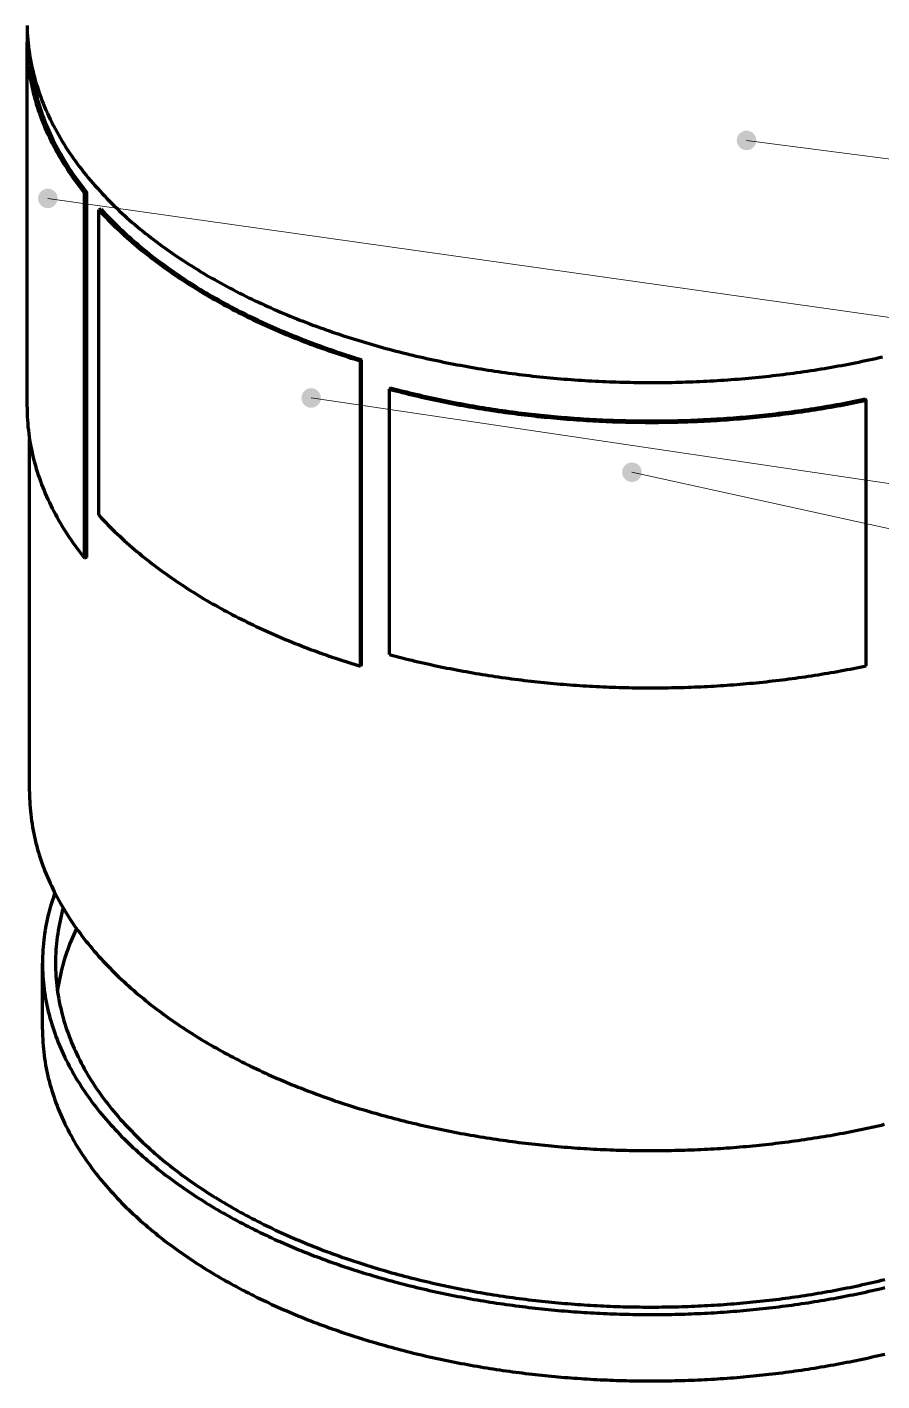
# Model space of a CAD drawing. Header units: millimetres. Extents: x 0 to 594, y 0 to 420.
# Drawn here: x 205.3 to 257.9, y 50.2 to 133.5 of the extents above; entities that cross this region are included whole.
import ezdxf

# ---------------------------------------------------------------- set-up
doc = ezdxf.new("R2010")
doc.units = ezdxf.units.MM
doc.layers.add('01-VISIBLE', color=7, linetype='CONTINUOUS', lineweight=70)
doc.layers.add('08-FINA', color=5, linetype='CONTINUOUS', lineweight=18)

msp = doc.modelspace()

# ---------------------------------------------------------------- hatches: boundary and pattern name
at = {"layer": '08-FINA'}
h = msp.add_hatch(color=7, dxfattribs=at)
h.dxf.hatch_style = 1
edge = h.paths.add_edge_path()
edge.add_arc((249.526, 126.516), 0.6, 0, 360)
h = msp.add_hatch(color=7, dxfattribs=at)
h.dxf.hatch_style = 1
edge = h.paths.add_edge_path()
edge.add_arc((206.535, 122.949), 0.6, 0, 360)
h = msp.add_hatch(color=7, dxfattribs=at)
h.dxf.hatch_style = 1
edge = h.paths.add_edge_path()
edge.add_arc((222.737, 110.672), 0.6, 0, 360)
h = msp.add_hatch(color=7, dxfattribs=at)
h.dxf.hatch_style = 1
edge = h.paths.add_edge_path()
edge.add_arc((242.473, 106.108), 0.6, 0, 360)

# ---------------------------------------------------------------- linework, layer by layer
at = {"layer": '01-VISIBLE'}
for p, q in [((205.259, 110.115), (205.259, 132.569)), ((208.93, 123.313), (208.794, 123.277)), ((208.794, 100.823), (208.794, 123.277)), ((208.93, 100.86), (208.93, 123.313)), ((209.815, 122.278), (209.683, 122.238)), ((209.683, 103.458), (209.683, 122.238)), ((225.835, 113.029), (225.765, 112.952)), ((225.765, 94.173), (225.765, 112.952)), ((225.835, 94.25), (225.835, 113.029)), ((227.628, 111.293), (227.565, 111.215)), ((227.565, 94.885), (227.565, 111.215)), ((256.841, 110.613), (256.893, 110.532)), ((256.893, 94.202), (256.893, 110.532)), ((205.409, 86.465), (205.409, 108.157)), ((208.93, 100.86), (208.794, 100.823)), ((225.835, 94.25), (225.765, 94.173)), ((206.209, 71.834), (206.209, 75.917))]:
    msp.add_line(p, q, dxfattribs=at)
for points in [[(205.261, 133.579), (205.266, 133.365), (205.275, 133.151), (205.287, 132.937), (205.304, 132.723), (205.323, 132.51), (205.346, 132.297), (205.373, 132.084), (205.403, 131.872), (205.437, 131.66), (205.474, 131.449), (205.515, 131.239), (205.558, 131.029), (205.606, 130.82), (205.656, 130.612), (205.71, 130.405), (205.767, 130.198), (205.827, 129.992), (205.891, 129.788), (205.957, 129.584), (206.027, 129.381), (206.099, 129.18), (206.175, 128.979), (206.254, 128.78), (206.335, 128.582), (206.419, 128.385), (206.506, 128.189), (206.596, 127.994), (206.688, 127.801), (206.783, 127.609), (206.881, 127.418), (206.981, 127.229), (207.083, 127.04), (207.189, 126.854), (207.296, 126.668), (207.406, 126.484), (207.518, 126.302), (207.632, 126.12), (207.748, 125.94), (207.867, 125.762), (207.988, 125.585), (208.111, 125.409), (208.235, 125.235), (208.362, 125.062), (208.491, 124.891), (208.621, 124.721), (208.754, 124.552), (208.888, 124.385), (209.024, 124.22), (209.161, 124.055), (209.301, 123.893), (209.442, 123.731), (209.584, 123.571), (209.728, 123.413), (209.874, 123.256), (210.021, 123.1), (210.17, 122.945), (210.32, 122.792), (210.471, 122.641), (210.624, 122.491), (210.778, 122.342), (210.934, 122.194), (211.09, 122.048), (211.248, 121.903), (211.407, 121.76), (211.568, 121.618), (211.729, 121.477), (211.892, 121.338), (212.056, 121.199), (212.221, 121.063), (212.387, 120.927), (212.554, 120.793), (212.722, 120.66), (212.891, 120.528), (213.061, 120.398), (213.232, 120.269), (213.404, 120.141), (213.576, 120.014), (213.75, 119.888), (213.925, 119.764), (214.1, 119.641), (214.276, 119.519), (214.454, 119.399), (214.631, 119.279), (214.81, 119.161), (214.99, 119.044), (215.17, 118.928), (215.351, 118.813), (215.532, 118.7), (215.715, 118.587), (215.898, 118.476), (216.082, 118.365), (216.266, 118.256), (216.451, 118.148), (216.637, 118.041), (216.823, 117.936), (217.01, 117.831), (217.198, 117.727), (217.386, 117.625), (217.574, 117.523), (217.764, 117.423), (217.954, 117.323), (218.144, 117.225), (218.335, 117.127), (218.526, 117.031), (218.718, 116.936), (218.911, 116.842), (219.104, 116.748), (219.297, 116.656), (219.491, 116.565), (219.685, 116.475), (219.88, 116.385), (220.075, 116.297), (220.271, 116.21), (220.467, 116.123), (220.663, 116.038), (220.86, 115.953), (221.058, 115.87), (221.255, 115.787), (221.454, 115.706), (221.652, 115.625), (221.851, 115.545), (222.05, 115.466), (222.25, 115.388), (222.45, 115.311), (222.65, 115.235), (222.851, 115.16), (223.052, 115.086), (223.253, 115.012), (223.455, 114.94), (223.657, 114.868), (223.859, 114.797), (224.061, 114.728), (224.264, 114.659), (224.467, 114.59), (224.671, 114.523), (224.875, 114.457), (225.079, 114.391), (225.283, 114.326), (225.487, 114.262), (225.692, 114.199), (225.897, 114.137), (226.103, 114.076), (226.308, 114.015), (226.514, 113.956), (226.72, 113.897), (226.926, 113.839), (227.133, 113.781), (227.339, 113.725), (227.546, 113.669), (227.753, 113.614), (227.961, 113.56), (228.168, 113.507), (228.376, 113.455), (228.584, 113.403), (228.792, 113.352), (229.001, 113.302), (229.209, 113.253), (229.418, 113.204), (229.627, 113.156), (229.836, 113.109), (230.045, 113.063), (230.254, 113.018), (230.464, 112.973), (230.674, 112.929), (230.884, 112.886), (231.094, 112.844), (231.304, 112.802), (231.514, 112.761), (231.725, 112.721), (231.935, 112.682), (232.146, 112.643), (232.357, 112.605), (232.568, 112.568), (232.779, 112.532), (232.991, 112.496), (233.202, 112.461), (233.413, 112.427), (233.625, 112.393), (233.837, 112.361), (234.049, 112.329), (234.261, 112.297), (234.473, 112.267), (234.685, 112.237), (234.897, 112.208), (235.11, 112.179), (235.322, 112.152), (235.535, 112.125), (235.748, 112.099), (235.96, 112.073), (236.173, 112.048), (236.386, 112.024), (236.599, 112.001), (236.812, 111.978), (237.025, 111.956), (237.239, 111.935), (237.452, 111.915), (237.665, 111.895), (237.879, 111.876), (238.092, 111.857), (238.306, 111.84), (238.519, 111.823), (238.733, 111.806), (238.947, 111.791), (239.16, 111.776), (239.374, 111.762), (239.588, 111.748), (239.802, 111.735), (240.016, 111.723), (240.23, 111.712), (240.444, 111.701), (240.658, 111.691), (240.872, 111.682), (241.086, 111.673), (241.3, 111.665), (241.514, 111.658), (241.729, 111.651), (241.943, 111.645), (242.157, 111.64), (242.371, 111.636), (242.585, 111.632), (242.8, 111.629), (243.014, 111.626), (243.228, 111.624), (243.443, 111.623), (243.657, 111.623), (243.871, 111.623), (244.085, 111.624), (244.3, 111.626), (244.514, 111.629), (244.728, 111.632), (244.942, 111.635), (245.157, 111.64), (245.371, 111.645), (245.585, 111.651), (245.799, 111.658), (246.013, 111.665), (246.228, 111.673), (246.442, 111.681), (246.656, 111.691), (246.87, 111.701), (247.084, 111.711), (247.298, 111.723), (247.512, 111.735), (247.726, 111.748), (247.939, 111.761), (248.153, 111.775), (248.367, 111.79), (248.581, 111.806), (248.794, 111.822), (249.008, 111.839), (249.222, 111.857), (249.435, 111.875), (249.648, 111.894), (249.862, 111.914), (250.075, 111.935), (250.288, 111.956), (250.502, 111.978), (250.715, 112.001), (250.928, 112.024), (251.141, 112.048), (251.353, 112.073), (251.566, 112.098), (251.779, 112.124), (251.991, 112.151), (252.204, 112.179), (252.416, 112.207), (252.629, 112.236), (252.841, 112.266), (253.053, 112.297), (253.265, 112.328), (253.477, 112.36), (253.689, 112.393), (253.9, 112.426), (254.112, 112.46), (254.323, 112.495), (254.534, 112.531), (254.746, 112.567), (254.957, 112.604), (255.168, 112.642), (255.378, 112.681), (255.589, 112.72), (255.799, 112.76), (256.01, 112.801), (256.22, 112.843), (256.43, 112.885), (256.64, 112.928), (256.85, 112.972), (257.059, 113.017), (257.269, 113.062), (257.478, 113.108), (257.687, 113.155), (257.896, 113.203)], [(205.273, 133.181), (205.269, 133.079), (205.265, 132.977), (205.262, 132.875), (205.26, 132.773), (205.259, 132.671), (205.259, 132.569)], [(205.259, 132.569), (205.26, 132.366), (205.265, 132.163), (205.273, 131.961), (205.284, 131.758), (205.299, 131.556), (205.316, 131.354), (205.337, 131.152), (205.361, 130.951), (205.388, 130.75), (205.418, 130.55), (205.452, 130.35), (205.488, 130.15), (205.527, 129.951), (205.57, 129.753), (205.615, 129.556), (205.663, 129.359), (205.715, 129.163), (205.769, 128.967), (205.826, 128.773), (205.886, 128.579), (205.948, 128.386), (206.014, 128.194), (206.082, 128.003), (206.152, 127.813), (206.226, 127.624), (206.302, 127.437), (206.38, 127.25), (206.461, 127.064), (206.545, 126.879), (206.631, 126.695), (206.719, 126.513), (206.81, 126.332), (206.903, 126.151), (206.998, 125.972), (207.095, 125.795), (207.195, 125.618), (207.296, 125.443), (207.4, 125.269), (207.506, 125.096), (207.614, 124.924), (207.724, 124.754), (207.835, 124.584), (207.949, 124.417), (208.064, 124.25), (208.182, 124.085), (208.301, 123.921), (208.422, 123.758), (208.544, 123.596), (208.668, 123.436), (208.794, 123.277)], [(205.444, 131.616), (205.461, 131.414), (205.481, 131.212), (205.504, 131.01), (205.531, 130.808), (205.56, 130.607), (205.593, 130.407), (205.628, 130.207), (205.667, 130.007), (205.709, 129.808), (205.754, 129.61), (205.801, 129.413), (205.852, 129.216), (205.906, 129.02), (205.962, 128.825), (206.022, 128.631), (206.084, 128.437), (206.149, 128.245), (206.217, 128.053), (206.287, 127.863), (206.361, 127.673), (206.436, 127.484), (206.515, 127.297), (206.595, 127.111), (206.679, 126.925), (206.765, 126.741), (206.853, 126.558), (206.943, 126.376), (207.036, 126.195), (207.131, 126.016), (207.229, 125.838), (207.328, 125.661), (207.43, 125.485), (207.534, 125.31), (207.64, 125.137), (207.748, 124.964), (207.858, 124.794), (207.97, 124.624), (208.083, 124.456), (208.199, 124.289), (208.317, 124.123), (208.436, 123.958), (208.557, 123.795), (208.68, 123.633), (208.804, 123.473), (208.93, 123.313)], [(209.683, 122.238), (209.82, 122.089), (209.958, 121.942), (210.097, 121.796), (210.238, 121.651), (210.38, 121.507), (210.523, 121.365), (210.668, 121.223), (210.813, 121.083), (210.96, 120.945), (211.108, 120.807), (211.257, 120.671), (211.407, 120.535), (211.558, 120.402), (211.71, 120.269), (211.864, 120.137), (212.018, 120.007), (212.173, 119.877), (212.329, 119.749), (212.486, 119.622), (212.644, 119.496), (212.803, 119.372), (212.963, 119.248), (213.124, 119.125), (213.285, 119.004), (213.447, 118.884), (213.61, 118.765), (213.774, 118.646), (213.939, 118.529), (214.104, 118.414), (214.271, 118.299), (214.437, 118.185), (214.605, 118.072), (214.773, 117.96), (214.942, 117.85), (215.112, 117.74), (215.282, 117.632), (215.453, 117.524), (215.625, 117.418), (215.797, 117.312), (215.97, 117.207), (216.143, 117.104), (216.318, 117.001), (216.492, 116.9), (216.667, 116.799), (216.843, 116.7), (217.019, 116.601), (217.196, 116.503), (217.373, 116.407), (217.551, 116.311), (217.73, 116.216), (217.908, 116.122), (218.088, 116.029), (218.268, 115.937), (218.448, 115.846), (218.629, 115.755), (218.81, 115.666), (218.991, 115.578), (219.173, 115.49), (219.356, 115.403), (219.539, 115.318), (219.722, 115.233), (219.906, 115.149), (220.09, 115.066), (220.274, 114.983), (220.459, 114.902), (220.644, 114.821), (220.83, 114.742), (221.016, 114.663), (221.202, 114.585), (221.389, 114.507), (221.576, 114.431), (221.763, 114.356), (221.951, 114.281), (222.139, 114.207), (222.327, 114.134), (222.516, 114.062), (222.705, 113.99), (222.894, 113.919), (223.083, 113.849), (223.273, 113.78), (223.463, 113.712), (223.654, 113.645), (223.844, 113.578), (224.035, 113.512), (224.227, 113.447), (224.418, 113.382), (224.61, 113.319), (224.802, 113.256), (224.994, 113.194), (225.186, 113.132), (225.379, 113.071), (225.572, 113.012), (225.765, 112.952)], [(209.815, 122.278), (209.952, 122.13), (210.089, 121.983), (210.228, 121.838), (210.368, 121.693), (210.51, 121.55), (210.653, 121.408), (210.796, 121.268), (210.942, 121.128), (211.088, 120.99), (211.235, 120.853), (211.384, 120.717), (211.533, 120.583), (211.684, 120.449), (211.835, 120.317), (211.988, 120.186), (212.141, 120.056), (212.296, 119.927), (212.452, 119.799), (212.608, 119.673), (212.765, 119.547), (212.924, 119.423), (213.083, 119.3), (213.243, 119.178), (213.404, 119.057), (213.565, 118.937), (213.728, 118.818), (213.891, 118.701), (214.055, 118.584), (214.22, 118.469), (214.385, 118.354), (214.552, 118.241), (214.719, 118.129), (214.886, 118.018), (215.055, 117.907), (215.224, 117.798), (215.393, 117.69), (215.564, 117.583), (215.734, 117.477), (215.906, 117.372), (216.078, 117.267), (216.251, 117.164), (216.424, 117.062), (216.598, 116.961), (216.773, 116.861), (216.948, 116.762), (217.123, 116.663), (217.299, 116.566), (217.476, 116.47), (217.653, 116.374), (217.831, 116.28), (218.009, 116.186), (218.188, 116.094), (218.367, 116.002), (218.546, 115.911), (218.726, 115.821), (218.907, 115.732), (219.088, 115.644), (219.269, 115.557), (219.451, 115.471), (219.633, 115.385), (219.815, 115.301), (219.998, 115.217), (220.182, 115.134), (220.366, 115.052), (220.55, 114.971), (220.734, 114.891), (220.919, 114.811), (221.104, 114.733), (221.29, 114.655), (221.476, 114.578), (221.662, 114.502), (221.849, 114.427), (222.036, 114.352), (222.223, 114.279), (222.411, 114.206), (222.598, 114.134), (222.787, 114.063), (222.975, 113.992), (223.164, 113.923), (223.353, 113.854), (223.542, 113.786), (223.732, 113.718), (223.922, 113.652), (224.112, 113.586), (224.302, 113.521), (224.493, 113.457), (224.684, 113.394), (224.875, 113.331), (225.067, 113.269), (225.258, 113.208), (225.45, 113.148), (225.643, 113.088), (225.835, 113.029)], [(227.565, 111.215), (227.76, 111.163), (227.955, 111.112), (228.15, 111.062), (228.345, 111.013), (228.54, 110.964), (228.736, 110.916), (228.931, 110.869), (229.127, 110.822), (229.323, 110.776), (229.52, 110.731), (229.716, 110.687), (229.912, 110.643), (230.109, 110.6), (230.306, 110.557), (230.503, 110.515), (230.7, 110.474), (230.897, 110.434), (231.094, 110.394), (231.292, 110.355), (231.49, 110.316), (231.687, 110.279), (231.885, 110.241), (232.083, 110.205), (232.281, 110.169), (232.48, 110.134), (232.678, 110.099), (232.876, 110.066), (233.075, 110.032), (233.274, 110), (233.472, 109.968), (233.671, 109.937), (233.87, 109.906), (234.069, 109.876), (234.269, 109.847), (234.468, 109.818), (234.667, 109.79), (234.867, 109.763), (235.066, 109.736), (235.266, 109.71), (235.465, 109.684), (235.665, 109.659), (235.865, 109.635), (236.065, 109.611), (236.265, 109.588), (236.465, 109.566), (236.665, 109.544), (236.866, 109.523), (237.066, 109.503), (237.266, 109.483), (237.467, 109.464), (237.667, 109.445), (237.868, 109.427), (238.068, 109.41), (238.269, 109.393), (238.47, 109.377), (238.67, 109.361), (238.871, 109.347), (239.072, 109.332), (239.273, 109.319), (239.474, 109.306), (239.675, 109.293), (239.876, 109.281), (240.077, 109.27), (240.278, 109.26), (240.479, 109.25), (240.68, 109.24), (240.881, 109.232), (241.082, 109.224), (241.283, 109.216), (241.485, 109.209), (241.686, 109.203), (241.887, 109.197), (242.088, 109.192), (242.29, 109.188), (242.491, 109.184), (242.692, 109.181), (242.893, 109.178), (243.095, 109.176), (243.296, 109.175), (243.497, 109.174), (243.699, 109.174), (243.9, 109.174), (244.101, 109.175), (244.303, 109.177), (244.504, 109.179), (244.705, 109.182), (244.907, 109.185), (245.108, 109.189), (245.309, 109.194), (245.51, 109.199), (245.712, 109.205), (245.913, 109.212), (246.114, 109.219), (246.315, 109.227), (246.517, 109.235), (246.718, 109.244), (246.919, 109.254), (247.12, 109.264), (247.321, 109.275), (247.522, 109.286), (247.723, 109.298), (247.924, 109.311), (248.125, 109.324), (248.326, 109.338), (248.526, 109.352), (248.727, 109.368), (248.928, 109.383), (249.128, 109.4), (249.329, 109.417), (249.53, 109.434), (249.73, 109.452), (249.931, 109.471), (250.131, 109.491), (250.331, 109.511), (250.532, 109.532), (250.732, 109.553), (250.932, 109.575), (251.132, 109.597), (251.332, 109.621), (251.532, 109.645), (251.732, 109.669), (251.931, 109.694), (252.131, 109.72), (252.331, 109.746), (252.53, 109.773), (252.73, 109.801), (252.929, 109.829), (253.128, 109.858), (253.327, 109.888), (253.526, 109.918), (253.725, 109.949), (253.924, 109.98), (254.123, 110.013), (254.322, 110.045), (254.52, 110.079), (254.718, 110.113), (254.917, 110.148), (255.115, 110.183), (255.313, 110.219), (255.511, 110.256), (255.709, 110.293), (255.907, 110.332), (256.104, 110.37), (256.302, 110.41), (256.499, 110.45), (256.696, 110.49), (256.893, 110.532)], [(227.628, 111.293), (227.822, 111.242), (228.016, 111.191), (228.21, 111.141), (228.405, 111.092), (228.599, 111.044), (228.794, 110.996), (228.989, 110.949), (229.184, 110.902), (229.379, 110.857), (229.575, 110.812), (229.77, 110.767), (229.966, 110.724), (230.162, 110.681), (230.358, 110.638), (230.554, 110.597), (230.75, 110.556), (230.947, 110.515), (231.144, 110.476), (231.34, 110.437), (231.537, 110.398), (231.734, 110.361), (231.931, 110.324), (232.128, 110.287), (232.326, 110.252), (232.523, 110.217), (232.721, 110.182), (232.918, 110.149), (233.116, 110.116), (233.314, 110.083), (233.512, 110.051), (233.71, 110.02), (233.908, 109.99), (234.107, 109.96), (234.305, 109.931), (234.504, 109.902), (234.702, 109.874), (234.901, 109.847), (235.1, 109.82), (235.299, 109.794), (235.497, 109.769), (235.697, 109.744), (235.896, 109.72), (236.095, 109.696), (236.294, 109.673), (236.493, 109.651), (236.693, 109.63), (236.892, 109.609), (237.092, 109.588), (237.291, 109.568), (237.491, 109.549), (237.69, 109.531), (237.89, 109.513), (238.09, 109.495), (238.29, 109.479), (238.49, 109.463), (238.69, 109.447), (238.89, 109.433), (239.09, 109.418), (239.29, 109.405), (239.49, 109.392), (239.69, 109.379), (239.89, 109.368), (240.091, 109.356), (240.291, 109.346), (240.491, 109.336), (240.691, 109.327), (240.892, 109.318), (241.092, 109.31), (241.293, 109.302), (241.493, 109.296), (241.693, 109.289), (241.894, 109.284), (242.094, 109.279), (242.295, 109.274), (242.495, 109.27), (242.696, 109.267), (242.896, 109.265), (243.097, 109.263), (243.298, 109.261), (243.498, 109.26), (243.699, 109.26), (243.899, 109.261), (244.1, 109.262), (244.3, 109.263), (244.501, 109.266), (244.701, 109.268), (244.902, 109.272), (245.102, 109.276), (245.303, 109.281), (245.503, 109.286), (245.704, 109.292), (245.904, 109.298), (246.105, 109.305), (246.305, 109.313), (246.505, 109.321), (246.706, 109.33), (246.906, 109.34), (247.106, 109.35), (247.307, 109.361), (247.507, 109.372), (247.707, 109.384), (247.907, 109.397), (248.107, 109.41), (248.307, 109.424), (248.507, 109.438), (248.707, 109.453), (248.907, 109.469), (249.107, 109.485), (249.307, 109.502), (249.507, 109.52), (249.706, 109.538), (249.906, 109.557), (250.106, 109.576), (250.305, 109.596), (250.505, 109.617), (250.704, 109.638), (250.903, 109.66), (251.103, 109.682), (251.302, 109.706), (251.501, 109.729), (251.7, 109.754), (251.899, 109.779), (252.098, 109.804), (252.297, 109.831), (252.496, 109.858), (252.694, 109.885), (252.893, 109.913), (253.091, 109.942), (253.29, 109.972), (253.488, 110.002), (253.686, 110.033), (253.884, 110.064), (254.082, 110.096), (254.28, 110.129), (254.478, 110.162), (254.675, 110.196), (254.873, 110.231), (255.07, 110.266), (255.268, 110.302), (255.465, 110.338), (255.662, 110.376), (255.859, 110.414), (256.055, 110.452), (256.252, 110.491), (256.449, 110.531), (256.645, 110.572), (256.841, 110.613)], [(205.259, 110.115), (205.26, 109.912), (205.265, 109.71), (205.273, 109.507), (205.284, 109.305), (205.299, 109.102), (205.316, 108.9), (205.337, 108.699), (205.361, 108.497), (205.388, 108.297), (205.418, 108.096), (205.452, 107.896), (205.488, 107.697), (205.527, 107.498), (205.57, 107.3), (205.615, 107.102), (205.663, 106.905), (205.715, 106.709), (205.769, 106.514), (205.826, 106.319), (205.886, 106.125), (205.948, 105.933), (206.014, 105.741), (206.082, 105.55), (206.152, 105.36), (206.226, 105.171), (206.302, 104.983), (206.38, 104.796), (206.461, 104.61), (206.545, 104.425), (206.631, 104.242), (206.719, 104.059), (206.81, 103.878), (206.903, 103.698), (206.998, 103.519), (207.095, 103.341), (207.195, 103.164), (207.296, 102.989), (207.4, 102.815), (207.506, 102.642), (207.614, 102.47), (207.724, 102.3), (207.835, 102.131), (207.949, 101.963), (208.064, 101.796), (208.182, 101.631), (208.301, 101.467), (208.422, 101.304), (208.544, 101.143), (208.668, 100.982), (208.794, 100.823)], [(209.683, 103.458), (209.82, 103.31), (209.958, 103.162), (210.097, 103.016), (210.238, 102.871), (210.38, 102.728), (210.523, 102.585), (210.668, 102.444), (210.813, 102.304), (210.96, 102.165), (211.108, 102.028), (211.257, 101.891), (211.407, 101.756), (211.558, 101.622), (211.71, 101.489), (211.864, 101.358), (212.018, 101.227), (212.173, 101.098), (212.329, 100.97), (212.486, 100.843), (212.644, 100.717), (212.803, 100.592), (212.963, 100.468), (213.124, 100.346), (213.285, 100.225), (213.447, 100.104), (213.61, 99.985), (213.774, 99.867), (213.939, 99.75), (214.104, 99.634), (214.271, 99.519), (214.437, 99.405), (214.605, 99.293), (214.773, 99.181), (214.942, 99.07), (215.112, 98.961), (215.282, 98.852), (215.453, 98.745), (215.625, 98.638), (215.797, 98.533), (215.97, 98.428), (216.143, 98.325), (216.318, 98.222), (216.492, 98.12), (216.667, 98.02), (216.843, 97.92), (217.019, 97.822), (217.196, 97.724), (217.373, 97.627), (217.551, 97.531), (217.73, 97.436), (217.908, 97.343), (218.088, 97.25), (218.268, 97.157), (218.448, 97.066), (218.629, 96.976), (218.81, 96.887), (218.991, 96.798), (219.173, 96.711), (219.356, 96.624), (219.539, 96.538), (219.722, 96.453), (219.906, 96.369), (220.09, 96.286), (220.274, 96.204), (220.459, 96.122), (220.644, 96.042), (220.83, 95.962), (221.016, 95.883), (221.202, 95.805), (221.389, 95.728), (221.576, 95.652), (221.763, 95.576), (221.951, 95.501), (222.139, 95.427), (222.327, 95.354), (222.516, 95.282), (222.705, 95.211), (222.894, 95.14), (223.083, 95.07), (223.273, 95.001), (223.463, 94.933), (223.654, 94.865), (223.844, 94.798), (224.035, 94.732), (224.227, 94.667), (224.418, 94.603), (224.61, 94.539), (224.802, 94.476), (224.994, 94.414), (225.186, 94.353), (225.379, 94.292), (225.572, 94.232), (225.765, 94.173)], [(227.565, 94.885), (227.76, 94.833), (227.955, 94.782), (228.15, 94.732), (228.345, 94.683), (228.54, 94.634), (228.736, 94.586), (228.931, 94.539), (229.127, 94.492), (229.323, 94.446), (229.52, 94.401), (229.716, 94.357), (229.912, 94.313), (230.109, 94.27), (230.306, 94.227), (230.503, 94.185), (230.7, 94.144), (230.897, 94.104), (231.094, 94.064), (231.292, 94.025), (231.49, 93.986), (231.687, 93.949), (231.885, 93.911), (232.083, 93.875), (232.281, 93.839), (232.48, 93.804), (232.678, 93.769), (232.876, 93.736), (233.075, 93.702), (233.274, 93.67), (233.472, 93.638), (233.671, 93.607), (233.87, 93.576), (234.069, 93.546), (234.269, 93.517), (234.468, 93.488), (234.667, 93.46), (234.867, 93.433), (235.066, 93.406), (235.266, 93.38), (235.465, 93.354), (235.665, 93.329), (235.865, 93.305), (236.065, 93.281), (236.265, 93.258), (236.465, 93.236), (236.665, 93.214), (236.866, 93.193), (237.066, 93.173), (237.266, 93.153), (237.467, 93.134), (237.667, 93.115), (237.868, 93.097), (238.068, 93.08), (238.269, 93.063), (238.47, 93.047), (238.67, 93.032), (238.871, 93.017), (239.072, 93.002), (239.273, 92.989), (239.474, 92.976), (239.675, 92.963), (239.876, 92.952), (240.077, 92.94), (240.278, 92.93), (240.479, 92.92), (240.68, 92.91), (240.881, 92.902), (241.082, 92.894), (241.283, 92.886), (241.485, 92.879), (241.686, 92.873), (241.887, 92.867), (242.088, 92.862), (242.29, 92.858), (242.491, 92.854), (242.692, 92.851), (242.893, 92.848), (243.095, 92.846), (243.296, 92.845), (243.497, 92.844), (243.699, 92.844), (243.9, 92.844), (244.101, 92.845), (244.303, 92.847), (244.504, 92.849), (244.705, 92.852), (244.907, 92.855), (245.108, 92.859), (245.309, 92.864), (245.51, 92.869), (245.712, 92.875), (245.913, 92.882), (246.114, 92.889), (246.315, 92.897), (246.517, 92.905), (246.718, 92.914), (246.919, 92.924), (247.12, 92.934), (247.321, 92.945), (247.522, 92.956), (247.723, 92.968), (247.924, 92.981), (248.125, 92.994), (248.326, 93.008), (248.526, 93.022), (248.727, 93.038), (248.928, 93.053), (249.128, 93.07), (249.329, 93.087), (249.53, 93.104), (249.73, 93.123), (249.931, 93.141), (250.131, 93.161), (250.331, 93.181), (250.532, 93.202), (250.732, 93.223), (250.932, 93.245), (251.132, 93.268), (251.332, 93.291), (251.532, 93.315), (251.732, 93.339), (251.931, 93.364), (252.131, 93.39), (252.331, 93.416), (252.53, 93.443), (252.73, 93.471), (252.929, 93.499), (253.128, 93.528), (253.327, 93.558), (253.526, 93.588), (253.725, 93.619), (253.924, 93.651), (254.123, 93.683), (254.322, 93.716), (254.52, 93.749), (254.718, 93.783), (254.917, 93.818), (255.115, 93.853), (255.313, 93.889), (255.511, 93.926), (255.709, 93.964), (255.907, 94.002), (256.104, 94.04), (256.302, 94.08), (256.499, 94.12), (256.696, 94.161), (256.893, 94.202)], [(205.409, 86.465), (205.41, 86.264), (205.415, 86.064), (205.423, 85.864), (205.434, 85.664), (205.448, 85.464), (205.465, 85.264), (205.486, 85.065), (205.509, 84.866), (205.536, 84.667), (205.565, 84.469), (205.598, 84.271), (205.634, 84.074), (205.672, 83.877), (205.714, 83.681), (205.758, 83.486), (205.806, 83.291), (205.856, 83.097), (205.909, 82.904), (205.965, 82.711), (206.024, 82.52), (206.085, 82.329), (206.15, 82.139), (206.217, 81.95), (206.286, 81.762), (206.358, 81.575), (206.433, 81.389), (206.51, 81.204), (206.589, 81.02), (206.671, 80.838), (206.756, 80.656), (206.842, 80.475), (206.932, 80.296), (207.023, 80.117), (207.116, 79.94), (207.212, 79.764), (207.31, 79.589), (207.41, 79.415), (207.512, 79.243), (207.616, 79.072), (207.722, 78.901), (207.83, 78.733), (207.94, 78.565), (208.051, 78.399), (208.165, 78.234), (208.28, 78.07), (208.397, 77.907), (208.516, 77.746), (208.637, 77.585), (208.759, 77.427), (208.883, 77.269), (209.008, 77.113), (209.135, 76.957), (209.263, 76.804), (209.393, 76.651), (209.524, 76.5), (209.657, 76.349), (209.791, 76.201), (209.927, 76.053), (210.064, 75.906), (210.202, 75.761), (210.341, 75.617), (210.482, 75.475), (210.624, 75.333), (210.767, 75.193), (210.911, 75.054), (211.056, 74.916), (211.203, 74.779), (211.35, 74.643), (211.499, 74.509), (211.649, 74.376), (211.8, 74.244), (211.951, 74.113), (212.104, 73.983), (212.258, 73.855), (212.413, 73.727), (212.568, 73.601), (212.725, 73.476), (212.882, 73.352), (213.04, 73.229), (213.199, 73.107), (213.359, 72.986), (213.52, 72.867), (213.682, 72.748), (213.844, 72.631), (214.007, 72.514), (214.171, 72.399), (214.336, 72.285), (214.501, 72.171), (214.667, 72.059), (214.834, 71.948), (215.002, 71.838), (215.17, 71.729), (215.338, 71.621), (215.508, 71.514), (215.678, 71.408), (215.849, 71.303), (216.02, 71.199), (216.192, 71.096), (216.364, 70.994), (216.537, 70.892), (216.711, 70.792), (216.885, 70.693), (217.06, 70.595), (217.235, 70.498), (217.411, 70.401), (217.587, 70.306), (217.764, 70.211), (217.941, 70.118), (218.119, 70.025), (218.297, 69.934), (218.475, 69.843), (218.654, 69.753), (218.834, 69.664), (219.014, 69.576), (219.194, 69.489), (219.375, 69.402), (219.557, 69.317), (219.738, 69.232), (219.92, 69.148), (220.103, 69.066), (220.286, 68.984), (220.469, 68.902), (220.653, 68.822), (220.836, 68.743), (221.021, 68.664), (221.205, 68.586), (221.391, 68.509), (221.576, 68.433), (221.762, 68.358), (221.948, 68.283), (222.134, 68.21), (222.321, 68.137), (222.508, 68.065), (222.695, 67.993), (222.883, 67.923), (223.07, 67.853), (223.259, 67.784), (223.447, 67.716), (223.636, 67.649), (223.825, 67.582), (224.014, 67.516), (224.204, 67.451), (224.393, 67.387), (224.583, 67.323), (224.774, 67.26), (224.964, 67.198), (225.155, 67.137), (225.346, 67.076), (225.537, 67.017), (225.729, 66.958), (225.921, 66.899), (226.113, 66.842), (226.305, 66.785), (226.497, 66.729), (226.69, 66.673), (226.883, 66.618), (227.076, 66.564), (227.269, 66.511), (227.462, 66.459), (227.656, 66.407), (227.849, 66.356), (228.043, 66.305), (228.238, 66.255), (228.432, 66.206), (228.626, 66.158), (228.821, 66.11), (229.016, 66.063), (229.211, 66.017), (229.406, 65.971), (229.601, 65.926), (229.797, 65.882), (229.992, 65.839), (230.188, 65.796), (230.384, 65.754), (230.58, 65.712), (230.776, 65.671), (230.973, 65.631), (231.169, 65.591), (231.366, 65.553), (231.562, 65.514), (231.759, 65.477), (231.956, 65.44), (232.153, 65.404), (232.35, 65.368), (232.548, 65.333), (232.745, 65.299), (232.943, 65.265), (233.141, 65.232), (233.338, 65.2), (233.536, 65.168), (233.734, 65.137), (233.932, 65.107), (234.13, 65.077), (234.329, 65.048), (234.527, 65.02), (234.726, 64.992), (234.924, 64.965), (235.123, 64.938), (235.321, 64.912), (235.52, 64.887), (235.719, 64.862), (235.918, 64.838), (236.117, 64.815), (236.316, 64.792), (236.515, 64.77), (236.715, 64.748), (236.914, 64.727), (237.113, 64.707), (237.313, 64.687), (237.512, 64.668), (237.712, 64.65), (237.911, 64.632), (238.111, 64.615), (238.311, 64.598), (238.511, 64.582), (238.71, 64.567), (238.91, 64.552), (239.11, 64.538), (239.31, 64.524), (239.51, 64.511), (239.71, 64.499), (239.91, 64.487), (240.11, 64.476), (240.31, 64.466), (240.511, 64.456), (240.711, 64.447), (240.911, 64.438), (241.111, 64.43), (241.311, 64.423), (241.512, 64.416), (241.712, 64.41), (241.912, 64.404), (242.113, 64.399), (242.313, 64.395), (242.513, 64.391), (242.714, 64.388), (242.914, 64.385), (243.115, 64.383), (243.315, 64.382), (243.515, 64.381), (243.716, 64.381), (243.916, 64.381), (244.117, 64.383), (244.317, 64.384), (244.517, 64.387), (244.718, 64.389), (244.918, 64.393), (245.119, 64.397), (245.319, 64.402), (245.519, 64.407), (245.72, 64.413), (245.92, 64.42), (246.12, 64.427), (246.32, 64.435), (246.521, 64.443), (246.721, 64.452), (246.921, 64.461), (247.121, 64.472), (247.321, 64.482), (247.521, 64.494), (247.721, 64.506), (247.921, 64.519), (248.121, 64.532), (248.321, 64.546), (248.521, 64.56), (248.721, 64.575), (248.921, 64.591), (249.12, 64.607), (249.32, 64.624), (249.52, 64.642), (249.719, 64.66), (249.919, 64.679), (250.118, 64.698), (250.318, 64.718), (250.517, 64.739), (250.716, 64.76), (250.916, 64.782), (251.115, 64.805), (251.314, 64.828), (251.513, 64.852), (251.712, 64.876), (251.91, 64.901), (252.109, 64.927), (252.308, 64.953), (252.506, 64.98), (252.705, 65.007), (252.903, 65.036), (253.102, 65.065), (253.3, 65.094), (253.498, 65.124), (253.696, 65.155), (253.894, 65.186), (254.092, 65.218), (254.29, 65.251), (254.487, 65.284), (254.685, 65.318), (254.882, 65.353), (255.079, 65.388), (255.276, 65.424), (255.474, 65.461), (255.67, 65.498), (255.867, 65.536), (256.064, 65.575), (256.26, 65.614), (256.457, 65.654), (256.653, 65.694), (256.849, 65.736), (257.045, 65.778), (257.241, 65.82), (257.437, 65.863), (257.632, 65.907), (257.828, 65.952), (258.023, 65.997)], [(206.963, 80.234), (206.898, 80.045), (206.835, 79.854), (206.775, 79.663), (206.718, 79.472), (206.664, 79.279), (206.613, 79.085), (206.565, 78.891), (206.519, 78.696), (206.477, 78.501), (206.438, 78.304), (206.401, 78.107), (206.368, 77.91), (206.338, 77.712), (206.311, 77.514), (206.287, 77.315), (206.266, 77.116), (206.249, 76.917), (206.234, 76.717), (206.223, 76.517), (206.215, 76.317), (206.21, 76.117), (206.209, 75.917)], [(207.479, 79.297), (207.427, 79.103), (207.377, 78.908), (207.33, 78.712), (207.286, 78.515), (207.246, 78.318), (207.208, 78.12), (207.174, 77.922), (207.143, 77.723), (207.115, 77.523), (207.09, 77.323), (207.068, 77.123), (207.05, 76.923), (207.035, 76.722), (207.024, 76.521), (207.015, 76.32), (207.01, 76.118), (207.009, 75.917)], [(208.296, 78.047), (208.212, 77.864), (208.129, 77.68), (208.05, 77.495), (207.973, 77.308), (207.898, 77.121), (207.827, 76.932), (207.758, 76.743), (207.691, 76.552), (207.628, 76.361), (207.568, 76.169), (207.51, 75.975), (207.455, 75.781), (207.404, 75.586), (207.355, 75.391), (207.31, 75.194), (207.267, 74.997), (207.228, 74.799), (207.192, 74.601), (207.159, 74.402), (207.129, 74.202)], [(206.209, 75.917), (206.21, 75.716), (206.215, 75.516), (206.223, 75.316), (206.235, 75.116), (206.249, 74.916), (206.267, 74.716), (206.287, 74.517), (206.311, 74.318), (206.338, 74.119), (206.369, 73.921), (206.402, 73.724), (206.438, 73.526), (206.478, 73.33), (206.52, 73.134), (206.566, 72.939), (206.614, 72.744), (206.665, 72.551), (206.72, 72.358), (206.777, 72.166), (206.837, 71.974), (206.899, 71.784), (206.965, 71.595), (207.033, 71.406), (207.104, 71.219), (207.177, 71.032), (207.253, 70.847), (207.332, 70.662), (207.413, 70.479), (207.496, 70.297), (207.582, 70.116), (207.67, 69.936), (207.761, 69.757), (207.854, 69.579), (207.949, 69.403), (208.046, 69.228), (208.146, 69.054), (208.247, 68.881), (208.351, 68.709), (208.456, 68.539), (208.564, 68.37), (208.674, 68.202), (208.785, 68.036), (208.899, 67.87), (209.014, 67.706), (209.131, 67.544), (209.25, 67.382), (209.37, 67.222), (209.492, 67.063), (209.616, 66.906), (209.742, 66.749), (209.869, 66.594), (209.997, 66.441), (210.127, 66.288), (210.259, 66.137), (210.392, 65.987), (210.526, 65.838), (210.662, 65.691), (210.799, 65.545), (210.938, 65.4), (211.077, 65.256), (211.218, 65.114), (211.361, 64.973), (211.504, 64.833), (211.649, 64.694), (211.795, 64.556), (211.942, 64.42), (212.09, 64.285), (212.239, 64.151), (212.389, 64.019), (212.54, 63.887), (212.693, 63.757), (212.846, 63.628), (213, 63.5), (213.155, 63.373), (213.312, 63.247), (213.469, 63.123), (213.627, 63), (213.785, 62.877), (213.945, 62.756), (214.106, 62.636), (214.267, 62.518), (214.429, 62.4), (214.592, 62.283), (214.756, 62.168), (214.921, 62.053), (215.086, 61.94), (215.252, 61.827), (215.418, 61.716), (215.586, 61.606), (215.754, 61.497), (215.923, 61.389), (216.092, 61.282), (216.262, 61.175), (216.433, 61.07), (216.604, 60.966), (216.776, 60.863), (216.949, 60.761), (217.122, 60.66), (217.295, 60.56), (217.47, 60.461), (217.644, 60.363), (217.82, 60.266), (217.996, 60.17), (218.172, 60.075), (218.349, 59.98), (218.526, 59.887), (218.704, 59.795), (218.882, 59.703), (219.061, 59.613), (219.241, 59.523), (219.42, 59.435), (219.6, 59.347), (219.781, 59.26), (219.962, 59.174), (220.144, 59.089), (220.325, 59.005), (220.508, 58.921), (220.69, 58.839), (220.874, 58.758), (221.057, 58.677), (221.241, 58.597), (221.425, 58.518), (221.61, 58.44), (221.795, 58.363), (221.98, 58.286), (222.165, 58.211), (222.351, 58.136), (222.538, 58.062), (222.724, 57.989), (222.911, 57.917), (223.098, 57.845), (223.286, 57.774), (223.474, 57.705), (223.662, 57.635), (223.85, 57.567), (224.039, 57.5), (224.228, 57.433), (224.417, 57.367), (224.607, 57.302), (224.797, 57.238), (224.987, 57.174), (225.177, 57.111), (225.368, 57.049), (225.559, 56.988), (225.75, 56.928), (225.941, 56.868), (226.133, 56.809), (226.324, 56.751), (226.516, 56.693), (226.709, 56.637), (226.901, 56.581), (227.094, 56.525), (227.287, 56.471), (227.48, 56.417), (227.673, 56.364), (227.866, 56.312), (228.06, 56.26), (228.254, 56.209), (228.448, 56.159), (228.642, 56.109), (228.837, 56.061), (229.031, 56.013), (229.226, 55.965), (229.421, 55.919), (229.616, 55.873), (229.811, 55.828), (230.007, 55.783), (230.202, 55.739), (230.398, 55.696), (230.594, 55.654), (230.79, 55.612), (230.986, 55.571), (231.182, 55.53), (231.379, 55.491), (231.575, 55.452), (231.772, 55.413), (231.969, 55.376), (232.166, 55.338), (232.363, 55.302), (232.56, 55.266), (232.757, 55.231), (232.955, 55.197), (233.152, 55.163), (233.35, 55.13), (233.548, 55.098), (233.746, 55.066), (233.944, 55.035), (234.142, 55.005), (234.34, 54.975), (234.538, 54.946), (234.737, 54.918), (234.935, 54.89), (235.134, 54.863), (235.333, 54.836), (235.531, 54.81), (235.73, 54.785), (235.929, 54.761), (236.128, 54.737), (236.327, 54.714), (236.526, 54.691), (236.725, 54.669), (236.925, 54.648), (237.124, 54.627), (237.323, 54.607), (237.523, 54.587), (237.722, 54.569), (237.922, 54.55), (238.122, 54.533), (238.321, 54.516), (238.521, 54.5), (238.721, 54.484), (238.921, 54.469), (239.121, 54.454), (239.321, 54.441), (239.521, 54.428), (239.721, 54.415), (239.921, 54.403), (240.121, 54.392), (240.321, 54.381), (240.521, 54.371), (240.721, 54.362), (240.922, 54.353), (241.122, 54.345), (241.322, 54.337), (241.522, 54.33), (241.723, 54.324), (241.923, 54.318), (242.123, 54.313), (242.324, 54.309), (242.524, 54.305), (242.725, 54.302), (242.925, 54.299), (243.125, 54.297), (243.326, 54.296), (243.526, 54.295), (243.727, 54.295), (243.927, 54.296), (244.128, 54.297), (244.328, 54.299), (244.528, 54.301), (244.729, 54.304), (244.929, 54.308), (245.13, 54.312), (245.33, 54.317), (245.53, 54.322), (245.731, 54.328), (245.931, 54.335), (246.131, 54.342), (246.331, 54.35), (246.532, 54.359), (246.732, 54.368), (246.932, 54.378), (247.132, 54.388), (247.332, 54.399), (247.532, 54.411), (247.732, 54.423), (247.932, 54.436), (248.132, 54.45), (248.332, 54.464), (248.532, 54.479), (248.732, 54.494), (248.932, 54.511), (249.132, 54.527), (249.331, 54.545), (249.531, 54.563), (249.73, 54.581), (249.93, 54.6), (250.129, 54.62), (250.329, 54.641), (250.528, 54.662), (250.727, 54.684), (250.926, 54.706), (251.125, 54.729), (251.324, 54.753), (251.523, 54.777), (251.722, 54.802), (251.921, 54.828), (252.12, 54.854), (252.318, 54.881), (252.517, 54.909), (252.715, 54.937), (252.914, 54.966), (253.112, 54.995), (253.31, 55.025), (253.508, 55.056), (253.706, 55.088), (253.904, 55.12), (254.101, 55.153), (254.299, 55.186), (254.497, 55.22), (254.694, 55.255), (254.891, 55.291), (255.088, 55.327), (255.285, 55.364), (255.482, 55.401), (255.679, 55.439), (255.876, 55.478), (256.072, 55.517), (256.268, 55.558), (256.465, 55.598), (256.661, 55.64), (256.857, 55.682), (257.052, 55.725), (257.248, 55.769), (257.443, 55.813), (257.639, 55.858), (257.834, 55.904), (258.029, 55.95)], [(207.009, 75.917), (207.01, 75.716), (207.015, 75.516), (207.024, 75.316), (207.035, 75.116), (207.05, 74.916), (207.068, 74.716), (207.089, 74.517), (207.114, 74.318), (207.141, 74.119), (207.172, 73.921), (207.206, 73.724), (207.243, 73.527), (207.284, 73.331), (207.327, 73.135), (207.373, 72.94), (207.423, 72.746), (207.475, 72.552), (207.53, 72.36), (207.589, 72.168), (207.65, 71.977), (207.714, 71.787), (207.78, 71.598), (207.85, 71.41), (207.922, 71.223), (207.997, 71.037), (208.074, 70.852), (208.154, 70.668), (208.237, 70.486), (208.322, 70.304), (208.409, 70.124), (208.499, 69.944), (208.591, 69.766), (208.686, 69.59), (208.782, 69.414), (208.881, 69.24), (208.982, 69.067), (209.086, 68.895), (209.191, 68.724), (209.298, 68.555), (209.408, 68.387), (209.519, 68.221), (209.632, 68.055), (209.747, 67.891), (209.864, 67.728), (209.983, 67.567), (210.104, 67.407), (210.226, 67.248), (210.35, 67.09), (210.475, 66.934), (210.602, 66.779), (210.731, 66.625), (210.861, 66.473), (210.993, 66.322), (211.126, 66.172), (211.261, 66.024), (211.397, 65.877), (211.535, 65.731), (211.674, 65.586), (211.814, 65.443), (211.955, 65.301), (212.098, 65.16), (212.242, 65.021), (212.387, 64.882), (212.533, 64.745), (212.681, 64.61), (212.829, 64.475), (212.979, 64.342), (213.13, 64.21), (213.281, 64.079), (213.434, 63.949), (213.588, 63.821), (213.743, 63.693), (213.899, 63.567), (214.055, 63.442), (214.213, 63.318), (214.372, 63.196), (214.531, 63.074), (214.691, 62.954), (214.852, 62.835), (215.014, 62.717), (215.177, 62.6), (215.341, 62.484), (215.505, 62.369), (215.67, 62.256), (215.836, 62.143), (216.003, 62.032), (216.17, 61.922), (216.338, 61.812), (216.507, 61.704), (216.676, 61.597), (216.847, 61.491), (217.017, 61.386), (217.189, 61.282), (217.361, 61.179), (217.533, 61.077), (217.706, 60.976), (217.88, 60.876), (218.054, 60.777), (218.229, 60.679), (218.405, 60.582), (218.581, 60.486), (218.757, 60.391), (218.934, 60.297), (219.112, 60.204), (219.29, 60.112), (219.468, 60.021), (219.647, 59.931), (219.827, 59.842), (220.007, 59.753), (220.187, 59.666), (220.368, 59.579), (220.549, 59.494), (220.731, 59.409), (220.913, 59.325), (221.095, 59.242), (221.278, 59.16), (221.462, 59.079), (221.645, 58.999), (221.829, 58.92), (222.014, 58.841), (222.199, 58.764), (222.384, 58.687), (222.569, 58.611), (222.755, 58.536), (222.941, 58.462), (223.128, 58.389), (223.315, 58.316), (223.502, 58.245), (223.69, 58.174), (223.877, 58.104), (224.065, 58.035), (224.254, 57.966), (224.443, 57.899), (224.632, 57.832), (224.821, 57.766), (225.01, 57.701), (225.2, 57.637), (225.39, 57.573), (225.581, 57.51), (225.771, 57.448), (225.962, 57.387), (226.153, 57.327), (226.345, 57.267), (226.536, 57.208), (226.728, 57.15), (226.92, 57.093), (227.112, 57.036), (227.305, 56.98), (227.498, 56.925), (227.691, 56.871), (227.884, 56.817), (228.077, 56.765), (228.271, 56.712), (228.464, 56.661), (228.658, 56.611), (228.853, 56.561), (229.047, 56.511), (229.241, 56.463), (229.436, 56.415), (229.631, 56.368), (229.826, 56.322), (230.021, 56.277), (230.216, 56.232), (230.412, 56.188), (230.608, 56.144), (230.803, 56.101), (230.999, 56.059), (231.196, 56.018), (231.392, 55.977), (231.588, 55.938), (231.785, 55.898), (231.982, 55.86), (232.178, 55.822), (232.375, 55.785), (232.572, 55.748), (232.77, 55.713), (232.967, 55.677), (233.164, 55.643), (233.362, 55.609), (233.56, 55.576), (233.758, 55.544), (233.955, 55.512), (234.153, 55.481), (234.352, 55.451), (234.55, 55.421), (234.748, 55.392), (234.947, 55.364), (235.145, 55.336), (235.344, 55.309), (235.542, 55.282), (235.741, 55.257), (235.94, 55.232), (236.139, 55.207), (236.338, 55.183), (236.537, 55.16), (236.736, 55.138), (236.936, 55.116), (237.135, 55.095), (237.334, 55.074), (237.534, 55.055), (237.733, 55.035), (237.933, 55.017), (238.132, 54.999), (238.332, 54.982), (238.532, 54.965), (238.732, 54.949), (238.932, 54.934), (239.131, 54.919), (239.331, 54.905), (239.531, 54.892), (239.731, 54.879), (239.931, 54.867), (240.132, 54.855), (240.332, 54.844), (240.532, 54.834), (240.732, 54.825), (240.932, 54.816), (241.133, 54.807), (241.333, 54.8), (241.533, 54.793), (241.734, 54.786), (241.934, 54.78), (242.134, 54.775), (242.335, 54.771), (242.535, 54.767), (242.735, 54.764), (242.936, 54.761), (243.136, 54.759), (243.337, 54.758), (243.537, 54.757), (243.738, 54.757), (243.938, 54.758), (244.138, 54.759), (244.339, 54.761), (244.539, 54.763), (244.74, 54.766), (244.94, 54.77), (245.141, 54.774), (245.341, 54.779), (245.541, 54.785), (245.742, 54.791), (245.942, 54.798), (246.142, 54.806), (246.343, 54.814), (246.543, 54.823), (246.743, 54.832), (246.943, 54.842), (247.143, 54.853), (247.343, 54.864), (247.544, 54.876), (247.744, 54.889), (247.944, 54.902), (248.144, 54.916), (248.343, 54.931), (248.543, 54.946), (248.743, 54.962), (248.943, 54.978), (249.143, 54.995), (249.342, 55.013), (249.542, 55.031), (249.741, 55.05), (249.941, 55.07), (250.14, 55.091), (250.34, 55.112), (250.539, 55.133), (250.738, 55.155), (250.937, 55.178), (251.136, 55.202), (251.335, 55.226), (251.534, 55.251), (251.733, 55.277), (251.932, 55.303), (252.13, 55.33), (252.329, 55.358), (252.527, 55.386), (252.725, 55.415), (252.924, 55.444), (253.122, 55.475), (253.32, 55.505), (253.518, 55.537), (253.716, 55.569), (253.913, 55.602), (254.111, 55.636), (254.308, 55.67), (254.506, 55.705), (254.703, 55.741), (254.9, 55.777), (255.097, 55.814), (255.294, 55.852), (255.491, 55.89), (255.687, 55.929), (255.884, 55.969), (256.08, 56.009), (256.276, 56.051), (256.472, 56.092), (256.668, 56.135), (256.864, 56.178), (257.059, 56.222), (257.255, 56.267), (257.45, 56.312), (257.645, 56.358), (257.84, 56.405), (258.035, 56.453)], [(206.209, 71.834), (206.21, 71.634), (206.215, 71.434), (206.223, 71.233), (206.235, 71.033), (206.249, 70.833), (206.267, 70.634), (206.287, 70.434), (206.311, 70.235), (206.338, 70.037), (206.369, 69.839), (206.402, 69.641), (206.438, 69.444), (206.478, 69.248), (206.52, 69.052), (206.566, 68.856), (206.614, 68.662), (206.665, 68.468), (206.72, 68.275), (206.777, 68.083), (206.837, 67.892), (206.899, 67.702), (206.965, 67.512), (207.033, 67.324), (207.104, 67.136), (207.177, 66.95), (207.253, 66.764), (207.332, 66.58), (207.413, 66.396), (207.496, 66.214), (207.582, 66.033), (207.67, 65.853), (207.761, 65.674), (207.854, 65.497), (207.949, 65.32), (208.046, 65.145), (208.146, 64.971), (208.247, 64.798), (208.351, 64.627), (208.456, 64.457), (208.564, 64.288), (208.674, 64.12), (208.785, 63.953), (208.899, 63.788), (209.014, 63.624), (209.131, 63.461), (209.25, 63.3), (209.37, 63.14), (209.492, 62.981), (209.616, 62.823), (209.742, 62.667), (209.869, 62.512), (209.997, 62.358), (210.127, 62.206), (210.259, 62.054), (210.392, 61.905), (210.526, 61.756), (210.662, 61.608), (210.799, 61.462), (210.938, 61.317), (211.077, 61.174), (211.218, 61.031), (211.361, 60.89), (211.504, 60.75), (211.649, 60.612), (211.795, 60.474), (211.942, 60.338), (212.09, 60.203), (212.239, 60.069), (212.389, 59.936), (212.54, 59.805), (212.693, 59.674), (212.846, 59.545), (213, 59.417), (213.155, 59.291), (213.312, 59.165), (213.469, 59.04), (213.627, 58.917), (213.785, 58.795), (213.945, 58.674), (214.106, 58.554), (214.267, 58.435), (214.429, 58.317), (214.592, 58.201), (214.756, 58.085), (214.921, 57.971), (215.086, 57.857), (215.252, 57.745), (215.418, 57.634), (215.586, 57.523), (215.754, 57.414), (215.923, 57.306), (216.092, 57.199), (216.262, 57.093), (216.433, 56.988), (216.604, 56.884), (216.776, 56.781), (216.949, 56.679), (217.122, 56.578), (217.295, 56.478), (217.47, 56.379), (217.644, 56.281), (217.82, 56.184), (217.996, 56.087), (218.172, 55.992), (218.349, 55.898), (218.526, 55.805), (218.704, 55.712), (218.882, 55.621), (219.061, 55.53), (219.241, 55.441), (219.42, 55.352), (219.6, 55.264), (219.781, 55.178), (219.962, 55.092), (220.144, 55.006), (220.325, 54.922), (220.508, 54.839), (220.69, 54.757), (220.874, 54.675), (221.057, 54.594), (221.241, 54.515), (221.425, 54.436), (221.61, 54.357), (221.795, 54.28), (221.98, 54.204), (222.165, 54.128), (222.351, 54.053), (222.538, 53.979), (222.724, 53.906), (222.911, 53.834), (223.098, 53.763), (223.286, 53.692), (223.474, 53.622), (223.662, 53.553), (223.85, 53.485), (224.039, 53.417), (224.228, 53.351), (224.417, 53.285), (224.607, 53.22), (224.797, 53.155), (224.987, 53.092), (225.177, 53.029), (225.368, 52.967), (225.559, 52.906), (225.75, 52.845), (225.941, 52.785), (226.133, 52.727), (226.324, 52.668), (226.516, 52.611), (226.709, 52.554), (226.901, 52.498), (227.094, 52.443), (227.287, 52.388), (227.48, 52.335), (227.673, 52.281), (227.866, 52.229), (228.06, 52.178), (228.254, 52.127), (228.448, 52.076), (228.642, 52.027), (228.837, 51.978), (229.031, 51.93), (229.226, 51.883), (229.421, 51.836), (229.616, 51.79), (229.811, 51.745), (230.007, 51.701), (230.202, 51.657), (230.398, 51.614), (230.594, 51.571), (230.79, 51.529), (230.986, 51.488), (231.182, 51.448), (231.379, 51.408), (231.575, 51.369), (231.772, 51.331), (231.969, 51.293), (232.166, 51.256), (232.363, 51.22), (232.56, 51.184), (232.757, 51.149), (232.955, 51.115), (233.152, 51.081), (233.35, 51.048), (233.548, 51.016), (233.746, 50.984), (233.944, 50.953), (234.142, 50.922), (234.34, 50.893), (234.538, 50.864), (234.737, 50.835), (234.935, 50.807), (235.134, 50.78), (235.333, 50.754), (235.531, 50.728), (235.73, 50.703), (235.929, 50.678), (236.128, 50.654), (236.327, 50.631), (236.526, 50.608), (236.725, 50.586), (236.925, 50.565), (237.124, 50.544), (237.323, 50.524), (237.523, 50.505), (237.722, 50.486), (237.922, 50.468), (238.122, 50.45), (238.321, 50.433), (238.521, 50.417), (238.721, 50.401), (238.921, 50.386), (239.121, 50.372), (239.321, 50.358), (239.521, 50.345), (239.721, 50.333), (239.921, 50.321), (240.121, 50.309), (240.321, 50.299), (240.521, 50.289), (240.721, 50.279), (240.922, 50.27), (241.122, 50.262), (241.322, 50.255), (241.522, 50.248), (241.723, 50.242), (241.923, 50.236), (242.123, 50.231), (242.324, 50.226), (242.524, 50.223), (242.725, 50.219), (242.925, 50.217), (243.125, 50.215), (243.326, 50.214), (243.526, 50.213), (243.727, 50.213), (243.927, 50.213), (244.128, 50.214), (244.328, 50.216), (244.528, 50.218), (244.729, 50.221), (244.929, 50.225), (245.13, 50.229), (245.33, 50.234), (245.53, 50.24), (245.731, 50.246), (245.931, 50.252), (246.131, 50.26), (246.331, 50.268), (246.532, 50.276), (246.732, 50.286), (246.932, 50.295), (247.132, 50.306), (247.332, 50.317), (247.532, 50.329), (247.732, 50.341), (247.932, 50.354), (248.132, 50.367), (248.332, 50.382), (248.532, 50.397), (248.732, 50.412), (248.932, 50.428), (249.132, 50.445), (249.331, 50.462), (249.531, 50.48), (249.73, 50.499), (249.93, 50.518), (250.129, 50.538), (250.329, 50.558), (250.528, 50.579), (250.727, 50.601), (250.926, 50.624), (251.125, 50.647), (251.324, 50.67), (251.523, 50.695), (251.722, 50.72), (251.921, 50.745), (252.12, 50.772), (252.318, 50.799), (252.517, 50.826), (252.715, 50.854), (252.914, 50.883), (253.112, 50.913), (253.31, 50.943), (253.508, 50.974), (253.706, 51.005), (253.904, 51.037), (254.101, 51.07), (254.299, 51.104), (254.497, 51.138), (254.694, 51.173), (254.891, 51.208), (255.088, 51.244), (255.285, 51.281), (255.482, 51.318), (255.679, 51.357), (255.876, 51.395), (256.072, 51.435), (256.268, 51.475), (256.465, 51.516), (256.661, 51.558), (256.857, 51.6), (257.052, 51.643), (257.248, 51.686), (257.443, 51.731), (257.639, 51.776), (257.834, 51.821), (258.029, 51.868)]]:
    msp.add_lwpolyline(points, dxfattribs=at)
at = {"layer": '08-FINA'}
for p, q in [((369.538, 110.828), (249.526, 126.516)), ((369.544, 99.876), (206.535, 122.949)), ((369.549, 88.905), (222.737, 110.672)), ((369.605, 78.21), (242.473, 106.108))]:
    msp.add_line(p, q, dxfattribs=at)

doc.saveas('drawing.dxf')
